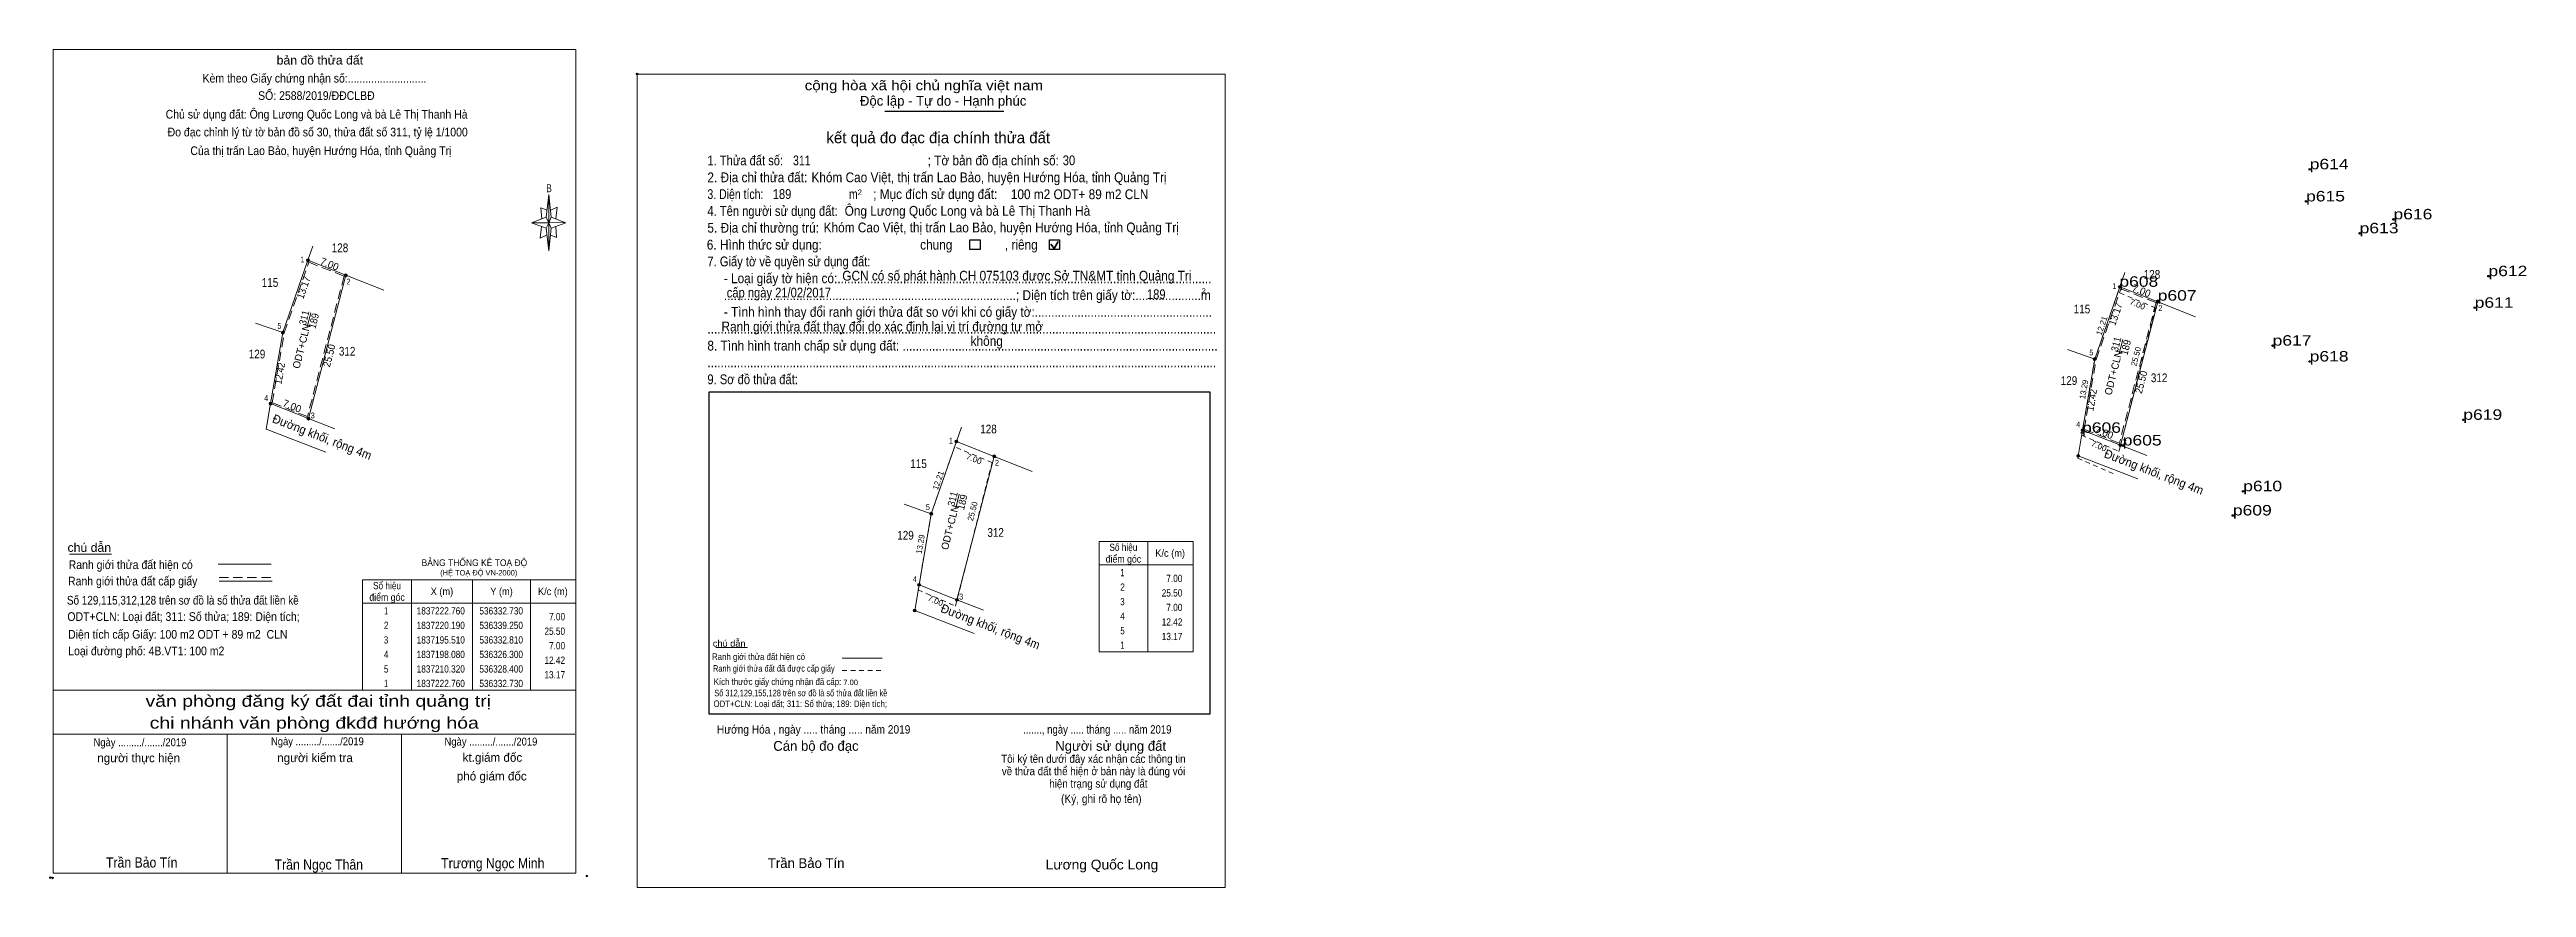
# Model space of a CAD drawing. Header units: metres. Extents: x 535976 to 536403, y 1837119 to 1837264.
import ezdxf
from ezdxf.enums import TextEntityAlignment as Align

# ---------------------------------------------------------------- set-up
doc = ezdxf.new("R2010")
doc.units = ezdxf.units.M
doc.header["$LTSCALE"] = 0.54
doc.header["$PDMODE"] = 32
doc.header["$PDSIZE"] = 0.27
doc.linetypes.add('MEDIUM_DASHED', pattern=[4.5, 3, -1.5])
doc.linetypes.add('SHORT_DASHED', pattern=[2.7, 1.5, -1.2])
for name, color, linetype, lineweight in [('1', 7, 'MEDIUM_DASHED', 13), ('10', 7, 'Continuous', 13), ('13', 7, 'SHORT_DASHED', 13), ('17', 7, 'Continuous', 13), ('2', 7, 'Continuous', 25), ('5', 7, 'Continuous', 13), ('6', 7, 'Continuous', 13), ('63', 7, 'Continuous', 13)]:
    doc.layers.add(name, color=color, linetype=linetype, lineweight=lineweight)
doc.layers.add('12', color=7, linetype='Continuous')
doc.layers.add('7', color=7, linetype='Continuous')

msp = doc.modelspace()

# ---------------------------------------------------------------- hatches: boundary and pattern name
at = {"layer": '10'}
for points in [[(536021.04, 1837227.33, 1), (536020.54, 1837227.33, 1)], [(536027.56, 1837224.76, 1), (536027.06, 1837224.76, 1)], [(536332.98, 1837222.76, 1), (536332.48, 1837222.76, 1)], [(536339.5, 1837220.19, 1), (536339, 1837220.19, 1)], [(536016.71, 1837214.89, 1), (536016.21, 1837214.89, 1)], [(536328.65, 1837210.32, 1), (536328.15, 1837210.32, 1)], [(536014.61, 1837202.65, 1), (536014.11, 1837202.65, 1)], [(536021.12, 1837200.08, 1), (536020.62, 1837200.08, 1)], [(536326.55, 1837198.08, 1), (536326.05, 1837198.08, 1)], [(536132.68, 1837196.13, 1), (536132.18, 1837196.13, 1)], [(536139.2, 1837193.56, 1), (536138.7, 1837193.56, 1)], [(536325.8, 1837193.67, 1), (536325.3, 1837193.67, 1)], [(536333.06, 1837195.51, 1), (536332.56, 1837195.51, 1)], [(536128.35, 1837183.69, 1), (536127.85, 1837183.69, 1)], [(536126.25, 1837171.45, 1), (536125.75, 1837171.45, 1)], [(536125.5, 1837167.04, 1), (536125, 1837167.04, 1)], [(536132.76, 1837168.88, 1), (536132.26, 1837168.88, 1)]]:
    msp.add_hatch(color=256, dxfattribs=at).paths.add_polyline_path(points)

# ---------------------------------------------------------------- linework, layer by layer
at = {"layer": '1'}
for points in [[(536020.94, 1837227), (536027.01, 1837224.61), (536020.7, 1837200.42), (536014.64, 1837202.81), (536016.7, 1837214.83)], [(536332.88, 1837222.43), (536338.95, 1837220.04), (536332.64, 1837195.85), (536326.58, 1837198.24), (536328.64, 1837210.26)]]:
    msp.add_lwpolyline(points, close=True, dxfattribs=at)
at = {"layer": '10'}
for p, q in [((536020.79, 1837227.33), (536021.65, 1837229.78)), ((536020.79, 1837227.33), (536027.31, 1837224.76)), ((536027.31, 1837224.76), (536033.83, 1837222.19)), ((536332.73, 1837222.76), (536333.59, 1837225.21)), ((536332.73, 1837222.76), (536339.25, 1837220.19)), ((536339.25, 1837220.19), (536345.77, 1837217.62)), ((536011.77, 1837216.53), (536016.46, 1837214.89)), ((536323.71, 1837211.96), (536328.4, 1837210.32)), ((536025.43, 1837198.29), (536020.87, 1837200.08)), ((536132.43, 1837196.13), (536133.29, 1837198.58)), ((536326.3, 1837198.08), (536325.48, 1837193.25)), ((536132.43, 1837196.13), (536138.95, 1837193.56)), ((536138.95, 1837193.56), (536145.47, 1837190.99)), ((536325.55, 1837193.67), (536335.8, 1837189.7)), ((536337.37, 1837193.72), (536332.81, 1837195.51)), ((536123.41, 1837185.33), (536128.1, 1837183.69)), ((536137.07, 1837167.09), (536132.51, 1837168.88))]:
    msp.add_line(p, q, dxfattribs=at)
for points in [[(536027.31, 1837224.76), (536020.87, 1837200.08), (536014.36, 1837202.65), (536016.46, 1837214.89), (536020.79, 1837227.33)], [(536339.25, 1837220.19), (536332.81, 1837195.51), (536326.3, 1837198.08), (536328.4, 1837210.32), (536332.73, 1837222.76)], [(536014.36, 1837202.65), (536013.61, 1837198.24), (536023.86, 1837194.27)], [(536138.95, 1837193.56), (536132.51, 1837168.88), (536126, 1837171.45), (536128.1, 1837183.69), (536132.43, 1837196.13)], [(536126, 1837171.45), (536125.25, 1837167.04), (536135.5, 1837163.07)]]:
    msp.add_lwpolyline(points, dxfattribs=at)
for centre in [(536020.79, 1837227.33), (536027.31, 1837224.76), (536332.73, 1837222.76), (536339.25, 1837220.19), (536016.46, 1837214.89), (536328.4, 1837210.32), (536014.36, 1837202.65), (536020.87, 1837200.08), (536326.3, 1837198.08), (536132.43, 1837196.13), (536138.95, 1837193.56), (536325.55, 1837193.67), (536332.81, 1837195.51), (536128.1, 1837183.69), (536126, 1837171.45), (536125.25, 1837167.04), (536132.51, 1837168.88)]:
    msp.add_circle(centre, 0.25, dxfattribs=at)
at = {"layer": '13', "linetype": 'Continuous'}
for p, q in [((536020.67, 1837215.85), (536021.28, 1837218.28)), ((536332.61, 1837211.28), (536333.22, 1837213.71)), ((536132.31, 1837184.65), (536132.92, 1837187.08))]:
    msp.add_line(p, q, dxfattribs=at)
at = {"layer": '13'}
msp.add_line((536331.56, 1837190.6), (536325.48, 1837193.25), dxfattribs=at)
for points in [[(536338.86, 1837219.14), (536332.41, 1837221.85), (536328.4, 1837210.32), (536326.15, 1837197.22), (536332.57, 1837194.43)], [(536138.56, 1837192.51), (536132.11, 1837195.22), (536128.1, 1837183.69), (536125.85, 1837170.59), (536132.27, 1837167.8)]]:
    msp.add_lwpolyline(points, close=True, dxfattribs=at)
at = {"layer": '17'}
for p, q in [((535979.74, 1837176.74), (535986.98, 1837176.74)), ((536091.02, 1837160.66), (536096.45, 1837160.66))]:
    msp.add_line(p, q, dxfattribs=at)
at = {"layer": '2'}
for p, q in [((536120.11, 1837252.98), (536140.59, 1837252.98)), ((536089.88, 1837204.68), (536176.08, 1837204.68)), ((536176.08, 1837204.68), (536176.08, 1837149.19))]:
    msp.add_line(p, q, dxfattribs=at)
at = {"layer": '2', "lineweight": 35}
for p, q in [((536149.25, 1837229.34), (536149.95, 1837230.59)), ((536148.67, 1837230.09), (536149.25, 1837229.34))]:
    msp.add_line(p, q, dxfattribs=at)
at = {"layer": '2', "lineweight": 13}
msp.add_lwpolyline([(536077.47, 1837259.4), (536178.72, 1837259.4), (536178.72, 1837119.35), (536077.47, 1837119.35)], close=True, dxfattribs=at)
at = {"layer": '2'}
for points in [[(536134.76, 1837230.83), (536136.5, 1837230.83), (536136.5, 1837229.21), (536134.76, 1837229.21)], [(536148.45, 1837230.83), (536150.18, 1837230.83), (536150.18, 1837229.21), (536148.45, 1837229.21)]]:
    msp.add_lwpolyline(points, close=True, dxfattribs=at)
msp.add_lwpolyline([(536176.08, 1837149.19), (536089.88, 1837149.19), (536089.88, 1837204.68)], dxfattribs=at)
msp.add_point((536077.47, 1837259.4), dxfattribs=at)
at = {"layer": '5'}
for p, q in [((536061.78, 1837234.76), (536062.28, 1837238.66)), ((536061.78, 1837232.86), (536059.28, 1837233.76)), ((536062.68, 1837232.86), (536062.28, 1837228.96)), ((536063.58, 1837231.26), (536062.58, 1837231.66)), ((536062.68, 1837234.76), (536065.18, 1837233.76)), ((536063.48, 1837233.16), (536063.58, 1837231.26)), ((535976.91, 1837153.32), (536066.91, 1837153.32)), ((535976.91, 1837145.72), (536066.71, 1837145.72)), ((535976.91, 1837145.72), (536066.71, 1837145.72)), ((535976.91, 1837145.72), (536066.71, 1837145.72)), ((536006.91, 1837121.82), (536006.91, 1837145.72)), ((536036.91, 1837121.82), (536036.91, 1837145.72))]:
    msp.add_line(p, q, dxfattribs=at)
for points in [[(535976.91, 1837263.62), (536066.91, 1837263.62), (536066.91, 1837121.82), (535976.91, 1837121.82)], [(536062.28, 1837238.66), (536062.68, 1837234.76), (536062.28, 1837233.76)], [(536062.28, 1837233.76), (536059.28, 1837233.76), (536061.78, 1837234.76), (536062.68, 1837232.86), (536065.18, 1837233.76), (536062.28, 1837233.86)], [(536062.28, 1837233.76), (536062.28, 1837228.96), (536061.78, 1837232.86)]]:
    msp.add_lwpolyline(points, close=True, dxfattribs=at)
for points in [[(536061.98, 1837235.96), (536060.88, 1837236.36), (536061.08, 1837234.46)], [(536062.58, 1837235.96), (536063.68, 1837236.46), (536063.48, 1837234.46)], [(536062.28, 1837233.76), (536061.78, 1837234.76), (536059.28, 1837233.76)], [(536060.98, 1837233.16), (536060.78, 1837231.16), (536061.88, 1837231.66)], [(536062.28, 1837233.76), (536062.68, 1837232.86), (536065.18, 1837233.76)], [(536066.91, 1837121.82), (535976.91, 1837121.82), (535976.91, 1837145.72)]]:
    msp.add_lwpolyline(points, dxfattribs=at)
for p in [(535976.44, 1837121.05), (535976.84, 1837120.98)]:
    msp.add_point(p, dxfattribs=at)
at = {"layer": '6'}
for p, q in [((536005.34, 1837175), (536014.48, 1837175)), ((536005.48, 1837172.07), (536014.62, 1837172.07)), ((536112.78, 1837158.81), (536119.64, 1837158.81))]:
    msp.add_line(p, q, dxfattribs=at)
at = {"layer": '6', "linetype": 'MEDIUM_DASHED'}
msp.add_line((536005.48, 1837172.69), (536014.68, 1837172.69), dxfattribs=at)
at = {"layer": '6', "linetype": 'SHORT_DASHED'}
msp.add_line((536112.78, 1837156.71), (536119.68, 1837156.71), dxfattribs=at)
at = {"layer": '6'}
msp.add_point((536068.81, 1837121.32), dxfattribs=at)
at = {"layer": '63'}
for p, q in [((536165.39, 1837178.92), (536165.39, 1837159.92)), ((536038.61, 1837172.32), (536038.61, 1837153.32)), ((536049.11, 1837172.32), (536049.11, 1837153.32)), ((536059.11, 1837172.32), (536059.11, 1837153.32)), ((536030.21, 1837168.32), (536066.91, 1837168.32))]:
    msp.add_line(p, q, dxfattribs=at)
for points in [[(536165.39, 1837159.92), (536156.99, 1837159.92), (536156.99, 1837178.92), (536165.39, 1837178.92)], [(536165.39, 1837178.92), (536173.19, 1837178.92), (536173.19, 1837159.92), (536165.39, 1837159.92)], [(536156.99, 1837174.92), (536165.39, 1837174.92), (536173.19, 1837174.92)]]:
    msp.add_lwpolyline(points, dxfattribs=at)
msp.add_lwpolyline([(536030.21, 1837172.32), (536066.91, 1837172.32), (536066.91, 1837153.32), (536030.21, 1837153.32)], close=True, dxfattribs=at)
at = {"layer": '7'}
for p in [(536365.41, 1837243), (536364.78, 1837237.47), (536374, 1837231.98), (536379.83, 1837234.38), (536332.64, 1837222.78), (536396.18, 1837224.6), (536339.24, 1837220.39), (536393.81, 1837219.16), (536359.02, 1837212.64), (536365.4, 1837209.91), (536326.22, 1837197.63), (536391.85, 1837199.87), (536333.22, 1837195.45), (536353.96, 1837187.57), (536352.18, 1837183.4)]:
    msp.add_point(p, dxfattribs=at)

# ---------------------------------------------------------------- texts
at = {"layer": '1'}
for s, height, width, p in [('BẢNG THỐNG KÊ TOẠ ĐỘ ', 1.15, 0.95, (536040.36, 1837174.69)), ('(HỆ TOẠ ĐỘ VN-2000)', 0.93, 0.9, (536043.56, 1837173.07))]:
    msp.add_text(s, height=height, dxfattribs=dict(at, width=width)).set_placement(p)
at = {"layer": '10', "width": 0.85}
for s, p in [('128', (536026.31, 1837228.73)), ('115', (536014.265, 1837222.76)), ('128', (536338.25, 1837224.16)), ('115', (536326.205, 1837218.19)), ('129', (536012.025, 1837210.44)), ('312', (536027.54, 1837210.92)), ('129', (536323.965, 1837205.87)), ('312', (536339.48, 1837206.35)), ('128', (536137.95, 1837197.53)), ('115', (536125.905, 1837191.56)), ('129', (536123.665, 1837179.24)), ('312', (536139.18, 1837179.72))]:
    msp.add_text(s, height=1.5, dxfattribs=at).set_placement(p, align=Align.CENTER)
at = {"layer": '10', "width": 0.95}
for p in [(536022.9641, 1837196.2095), (536338.3191, 1837190.1915), (536138.0241, 1837163.5595)]:
    msp.add_text('Đường khối, rộng 4m', height=1.5, rotation=338.828, dxfattribs=at).set_placement(p, align=Align.CENTER)
at = {"layer": '12', "width": 1.25}
for s, p in [('p614', (536365.41, 1837243)), ('p615', (536364.78, 1837237.47)), ('p616', (536379.83, 1837234.38)), ('p613', (536374, 1837231.98)), ('p612', (536396.18, 1837224.6)), ('p608', (536332.64, 1837222.78)), ('p607', (536339.24, 1837220.39)), ('p611', (536393.81, 1837219.16)), ('p617', (536359.02, 1837212.64)), ('p618', (536365.4, 1837209.91)), ('p619', (536391.85, 1837199.87)), ('p606', (536326.22, 1837197.63)), ('p605', (536333.22, 1837195.45)), ('p610', (536353.96, 1837187.57)), ('p609', (536352.18, 1837183.4))]:
    msp.add_text(s, height=1.8, dxfattribs=at).set_placement(p)
at = {"layer": '13'}
for s, width, p in [('311', 0.9, (536020.7428, 1837217.3081)), ('189', 0.95, (536022.4078, 1837216.7481)), ('311', 0.9, (536332.6828, 1837212.7381)), ('189', 0.95, (536334.3478, 1837212.1781)), ('311', 0.9, (536132.3828, 1837186.1081)), ('189', 0.95, (536134.0478, 1837185.5481))]:
    msp.add_text(s, height=1.25, rotation=75.93, dxfattribs=dict(at, width=width)).set_placement(p, align=Align.CENTER)
for p in [(536020.2781, 1837212.3931), (536332.2181, 1837207.8231), (536131.9181, 1837181.1931)]:
    msp.add_text('ODT+CLN', height=1.25, rotation=75.93, dxfattribs=at).set_placement(p, align=Align.CENTER)
at = {"layer": '2'}
for s, height, width, p in [('cộng hòa xã hội chủ nghĩa việt nam', 1.69, 1.15, (536106.32, 1837256.61)), ('1. Thửa đất số:', 1.69, 0.85, (536089.56, 1837243.68)), ('311', 1.69, 0.8, (536104.3, 1837243.68)), ('; Tờ bản đồ địa chính số:', 1.69, 0.9, (536127.48, 1837243.68)), ('30', 1.69, 0.85, (536150.74, 1837243.7)), ('3. Diện tích:', 1.69, 0.8, (536089.56, 1837237.88)), ('2. Địa chỉ thửa đất:', 1.69, 0.9, (536089.56, 1837240.77)), ('189', 1.69, 0.85, (536100.81, 1837237.89)), ('Khóm Cao Việt, thị trấn Lao Bảo, huyện Hướng Hóa, tỉnh Quảng Trị', 1.69, 0.9, (536107.47, 1837240.77)), ('m', 1.69, 0.8, (536113.92, 1837237.88)), ('2', 0.9657, 0.8, (536115.44, 1837238.55)), ('; Mục đích sử dụng đất:', 1.69, 0.9, (536118.1, 1837237.88)), ('100 m2 ODT+ 89 m2 CLN', 1.69, 0.9, (536141.8, 1837237.86)), ('4. Tên người sử dụng đất:', 1.69, 0.85, (536089.56, 1837234.98)), ('Ông Lương Quốc Long và bà Lê Thị Thanh Hà', 1.69, 0.9, (536113.19, 1837235)), ('6. Hình thức sử dụng:', 1.69, 0.9, (536089.46, 1837229.18)), ('5. Địa chỉ thường trú:', 1.69, 0.9, (536089.56, 1837232.09)), ('Khóm Cao Việt, thị trấn Lao Bảo, huyện Hướng Hóa, tỉnh Quảng Trị', 1.69, 0.9, (536109.58, 1837232.14)), ('chung                , riêng', 1.69, 0.9, (536126.19, 1837229.18)), ('7. Giấy tờ về quyền sử dụng đất:', 1.69, 0.85, (536089.56, 1837226.29)), ('     - Loại giấy tờ hiện có:..................................................................................................................', 1.69, 0.9, (536089.56, 1837223.39)), ('     .........................................................................................; Diện tích trên giấy tờ:....................m', 1.69, 0.9, (536089.56, 1837220.49)), ('cấp ngày 21/02/2017', 1.69, 0.85, (536092.89, 1837220.93)), ('GCN có số phát hành CH 075103 được Sở TN&MT tỉnh Quảng Trị ', 1.69, 0.9, (536112.79, 1837223.83)), ('189', 1.69, 0.85, (536165.23, 1837220.64)), ('2', 0.9657, 0.8, (536174.65, 1837221.56)), ('     - Tình hình thay đổi ranh giới thửa đất so với khi có giấy tờ:......................................................', 1.69, 0.9, (536089.56, 1837217.6)), ('8. Tình hình tranh chấp sử dụng đất: ................................................................................................', 1.69, 0.9, (536089.56, 1837211.8)), ('...........................................................................................................................................................', 1.69, 0.9, (536089.56, 1837214.7)), ('Ranh giới thửa đất thay đổi do xác định lại vị trí đường tự mở', 1.69, 0.9, (536091.99, 1837215.08)), ('không', 1.69, 0.9, (536134.88, 1837212.6)), ('9. Sơ đồ thửa đất:', 1.69, 0.85, (536089.56, 1837206)), ('...........................................................................................................................................................', 1.69, 0.9, (536089.56, 1837208.9)), ('Hướng Hóa , ngày ..... tháng ..... năm 2019', 1.447, 0.9, (536091.21, 1837145.84)), ('......., ngày ..... tháng ..... năm 2019', 1.447, 0.85, (536143.94, 1837145.84)), ('(Ký, ghi rõ họ tên)', 1.449, 0.9, (536150.44, 1837133.9)), ('Lương Quốc Long', 1.69, 1.05, (536147.8, 1837122.45))]:
    msp.add_text(s, height=height, dxfattribs=dict(at, width=width)).set_placement(p)
for s, p in [('Độc lập - Tự do - Hạnh phúc', (536115.82, 1837253.95)), ('Cán bộ đo đạc', (536100.9, 1837142.88)), ('Người sử dụng đất', (536149.44, 1837142.88)), ('Trần Bảo Tín', (536099.97, 1837122.7))]:
    msp.add_text(s, height=1.69, dxfattribs=at).set_placement(p)
msp.add_text('kết quả đo đạc địa chính thửa đất', height=1.932, dxfattribs=at).set_placement((536129.305, 1837247.49), align=Align.CENTER)
for s, height, width, p in [('7.00', 0.94, 0.95, (536114.225, 1837154.19)), ('Tôi ký tên dưới đây xác nhận các thông tin', 1.396, 0.9, (536156.01, 1837140.81)), ('về thửa đất thể hiện ở bản này là đúng vói', 1.396, 0.9, (536156.035, 1837138.68)), ('hiện trạng sử dụng đất', 1.396, 0.9, (536156.875, 1837136.54))]:
    msp.add_text(s, height=height, dxfattribs=dict(at, width=width)).set_placement(p, align=Align.CENTER)
at = {"layer": '5'}
for s, height, width, p in [('bản đồ thửa đất', 1.5, 1.05, (536022.84, 1837261.04)), ('Kèm theo Giấy chứng nhận số:...........................', 1.5, 0.9, (536021.92, 1837257.93)), ('SỐ: 2588/2019/ĐĐCLBĐ', 1.5, 0.9, (536022.245, 1837254.94)), ('Chủ sử dụng đất: Ông Lương Quốc Long và bà Lê Thị Thanh Hà', 1.5, 0.9, (536022.28, 1837251.73)), ('Đo đạc chỉnh lý từ tờ bản đồ số 30, thửa đất số 311, tỷ lệ 1/1000 ', 1.5, 0.9, (536022.72, 1837248.66)), ('Của thị trấn Lao Bảo, huyện Hướng Hóa, tỉnh Quảng Trị', 1.5, 0.9, (536023.015, 1837245.45)), ('B', 1.378, 0.75, (536062.3, 1837239.06)), ('văn phòng đăng ký đất đai tỉnh quảng trị', 2, 1.25, (536022.565, 1837150.46)), ('chi nhánh văn phòng đkđđ hướng hóa', 2, 1.25, (536021.875, 1837146.7)), ('Ngày ........./......./2019', 1.35, 0.9, (536022.415, 1837143.84)), ('Ngày ........./......./2019', 1.35, 0.9, (535991.865, 1837143.67)), ('Ngày ........./......./2019', 1.35, 0.9, (536052.295, 1837143.79)), ('Trần Bảo Tín', 1.75, 0.9, (535992.17, 1837122.78)), ('Trần Ngọc Thân', 1.75, 0.9, (536022.66, 1837122.42)), ('Trương Ngọc Minh', 1.75, 0.9, (536052.615, 1837122.65))]:
    msp.add_text(s, height=height, dxfattribs=dict(at, width=width)).set_placement(p, align=Align.CENTER)
for s, p in [('người thực hiện', (535991.65, 1837140.91)), ('người kiểm tra', (536022.005, 1837140.93)), ('kt.giám đốc', (536052.555, 1837140.99)), ('phó giám đốc', (536052.43, 1837137.77))]:
    msp.add_text(s, height=1.5, dxfattribs=at).set_placement(p, align=Align.CENTER)
at = {"layer": '6'}
for s, height, width, p in [('chú dẫn', 1.5, 1.05, (535979.4, 1837177.13)), ('Ranh giới thửa đất hiện có ', 1.5, 0.9, (535979.6, 1837174.17)), ('Ranh giới thửa đất cấp giấy', 1.5, 0.9, (535979.49, 1837171.35)), ('Số 129,115,312,128 trên sơ đồ là số thửa đất liền kề', 1.5, 0.85, (535979.3, 1837168.05)), ('ODT+CLN: Loại đất; 311: Số thửa; 189: Diện tích;', 1.5, 0.9, (535979.37, 1837165.24)), ('Diện tích cấp Giấy: 100 m2 ODT + 89 m2  CLN', 1.5, 0.9, (535979.5, 1837162.18)), ('Loại đường phố: 4B.VT1: 100 m2', 1.5, 0.9, (535979.52, 1837159.33)), ('Ranh giới thửa đất hiện có ', 1.125, 0.9, (536090.35, 1837158.52)), ('chú dẫn', 1.125, 1.05, (536090.5, 1837160.81)), ('Ranh giới thửa đất đã được cấp giấy', 1.125, 0.85, (536090.52, 1837156.5)), ('Kích thước giấy chứng nhận đã cấp:', 1.125, 0.9, (536090.64, 1837154.22)), ('ODT+CLN: Loại đất; 311: Số thửa; 189: Diện tích;', 1.12, 0.9, (536090.61, 1837150.42)), ('Số 312,129,155,128 trên sơ đồ là số thửa đất liền kề', 1.12, 0.85, (536090.74, 1837152.27))]:
    msp.add_text(s, height=height, dxfattribs=dict(at, width=width)).set_placement(p)
at = {"layer": '63'}
for s, height, width, p in [(' 1', 1, 0.9, (536020.18, 1837226.97)), (' 2', 1, 0.9, (536028.12, 1837223.17)), (' 1', 1, 0.9, (536332.12, 1837222.4)), (' 2', 1, 0.9, (536340.06, 1837218.6)), (' 5', 1, 0.9, (536016.22, 1837215.53)), (' 5', 1, 0.9, (536328.16, 1837210.96)), (' 4', 1, 0.95, (536013.97, 1837203.13)), (' 3', 1, 0.95, (536021.96, 1837200.12)), (' 1', 1, 0.9, (536131.82, 1837195.77)), (' 4', 1, 0.95, (536325.91, 1837198.56)), (' 3', 1, 0.95, (536333.9, 1837195.55)), (' 2', 1, 0.9, (536139.76, 1837191.97)), (' 5', 1, 0.9, (536127.86, 1837184.33)), (' 4', 1, 0.95, (536125.61, 1837171.93)), ('7.00', 1.25, 0.85, (536171.33, 1837171.94)), ('7.00', 1.25, 0.85, (536065.06, 1837165.35)), (' 3', 1, 0.95, (536133.6, 1837168.92)), ('25.50', 1.25, 0.85, (536171.33, 1837169.44)), ('7.00', 1.25, 0.85, (536171.33, 1837166.94)), ('25.50', 1.25, 0.85, (536065.06, 1837162.85)), ('12.42', 1.25, 0.85, (536171.33, 1837164.44)), ('13.17', 1.25, 0.85, (536171.33, 1837161.94)), ('12.42', 1.25, 0.85, (536065.06, 1837157.85)), ('7.00', 1.25, 0.85, (536065.06, 1837160.35)), ('13.17', 1.25, 0.85, (536065.06, 1837155.35))]:
    msp.add_text(s, height=height, dxfattribs=dict(at, width=width)).set_placement(p, align=Align.RIGHT)
for s, height, rotation, p in [('7.00', 1.25, 338.487, (536024.2758, 1837226.0946)), ('7.00', 1.25, 338.487, (536336.2158, 1837221.5246)), ('12.21', 1, 70.792, (536330.075, 1837215.9105)), ('25.50', 1, 75.38, (536335.9866, 1837210.6438)), ('13.29', 1, 80.265, (536327.0149, 1837205.0104)), ('7.00', 1.25, 338.457, (536017.8355, 1837201.6538)), ('7.00', 1.25, 338.457, (536329.7755, 1837197.0838)), ('12.21', 1, 70.792, (536129.775, 1837189.2805)), ('25.50', 1, 75.38, (536135.6866, 1837184.0138)), ('13.29', 1, 80.265, (536126.714, 1837178.3754))]:
    msp.add_text(s, height=height, rotation=rotation, dxfattribs=at).set_placement(p, align=Align.CENTER)
for s, height, rotation, width, p in [('13.17', 1.25, 70.808, 0.95, (536020.6294, 1837222.4345)), ('13.17', 1.25, 70.808, 0.95, (536332.5694, 1837217.8645)), ('7.00', 1, 337.21, 1.05, (536335.5663, 1837219.2985)), ('12.42', 1.25, 80.265, 0.9, (536016.5441, 1837207.7493)), ('25.50', 1.25, 75.375, 0.95, (536025.059, 1837210.7722)), ('12.42', 1.25, 80.265, 0.9, (536328.4841, 1837203.1793)), ('25.50', 1.25, 75.375, 0.95, (536336.999, 1837206.2022)), ('7.00', 1, 337.21, 1.05, (536135.2663, 1837192.6685)), ('7.00', 1, 336.511, 1.05, (536328.9357, 1837194.8995)), ('7.00', 1, 336.511, 1.05, (536128.6357, 1837168.2695))]:
    msp.add_text(s, height=height, rotation=rotation, dxfattribs=dict(at, width=width)).set_placement(p, align=Align.CENTER)
for s, width, p in [('điểm góc', 0.9, (536161.18, 1837175.29)), ('Số hiệu', 0.85, (536161.18, 1837177.29)), ('K/c (m)', 0.95, (536169.225, 1837176.29)), ('Số hiệu', 0.85, (536034.41, 1837170.7)), ('X (m)', 0.95, (536043.86, 1837169.7)), ('Y (m)', 0.95, (536054.115, 1837169.7)), ('K/c (m)', 0.95, (536062.955, 1837169.7)), (' 2', 0.85, (536160.835, 1837170.44)), (' 1', 0.75, (536160.83, 1837172.94)), ('điểm góc', 0.9, (536034.41, 1837168.7)), (' 1', 0.75, (536034.06, 1837166.35)), ('1837222.760', 0.85, (536043.66, 1837166.35)), ('536332.730', 0.85, (536054.06, 1837166.35)), (' 4', 0.85, (536160.83, 1837165.44)), (' 3', 0.8, (536160.825, 1837167.94)), (' 3', 0.8, (536034.055, 1837161.35)), (' 2', 0.85, (536034.065, 1837163.85)), ('1837220.190', 0.85, (536043.66, 1837163.85)), ('1837195.510', 0.85, (536043.66, 1837161.35)), ('536339.250', 0.85, (536054.06, 1837163.85)), ('536332.810', 0.85, (536054.06, 1837161.35)), (' 5', 0.8, (536160.835, 1837162.94)), (' 4', 0.85, (536034.06, 1837158.85)), ('1837198.080', 0.85, (536043.66, 1837158.85)), ('536326.300', 0.85, (536054.06, 1837158.85)), (' 1', 0.75, (536160.83, 1837160.44)), (' 5', 0.8, (536034.065, 1837156.35)), (' 1', 0.75, (536034.06, 1837153.85)), ('1837210.320', 0.85, (536043.66, 1837156.35)), ('1837222.760', 0.85, (536043.66, 1837153.85)), ('536328.400', 0.85, (536054.06, 1837156.35)), ('536332.730', 0.85, (536054.06, 1837153.85))]:
    msp.add_text(s, height=1.25, dxfattribs=dict(at, width=width)).set_placement(p, align=Align.CENTER)

doc.saveas('drawing.dxf')
